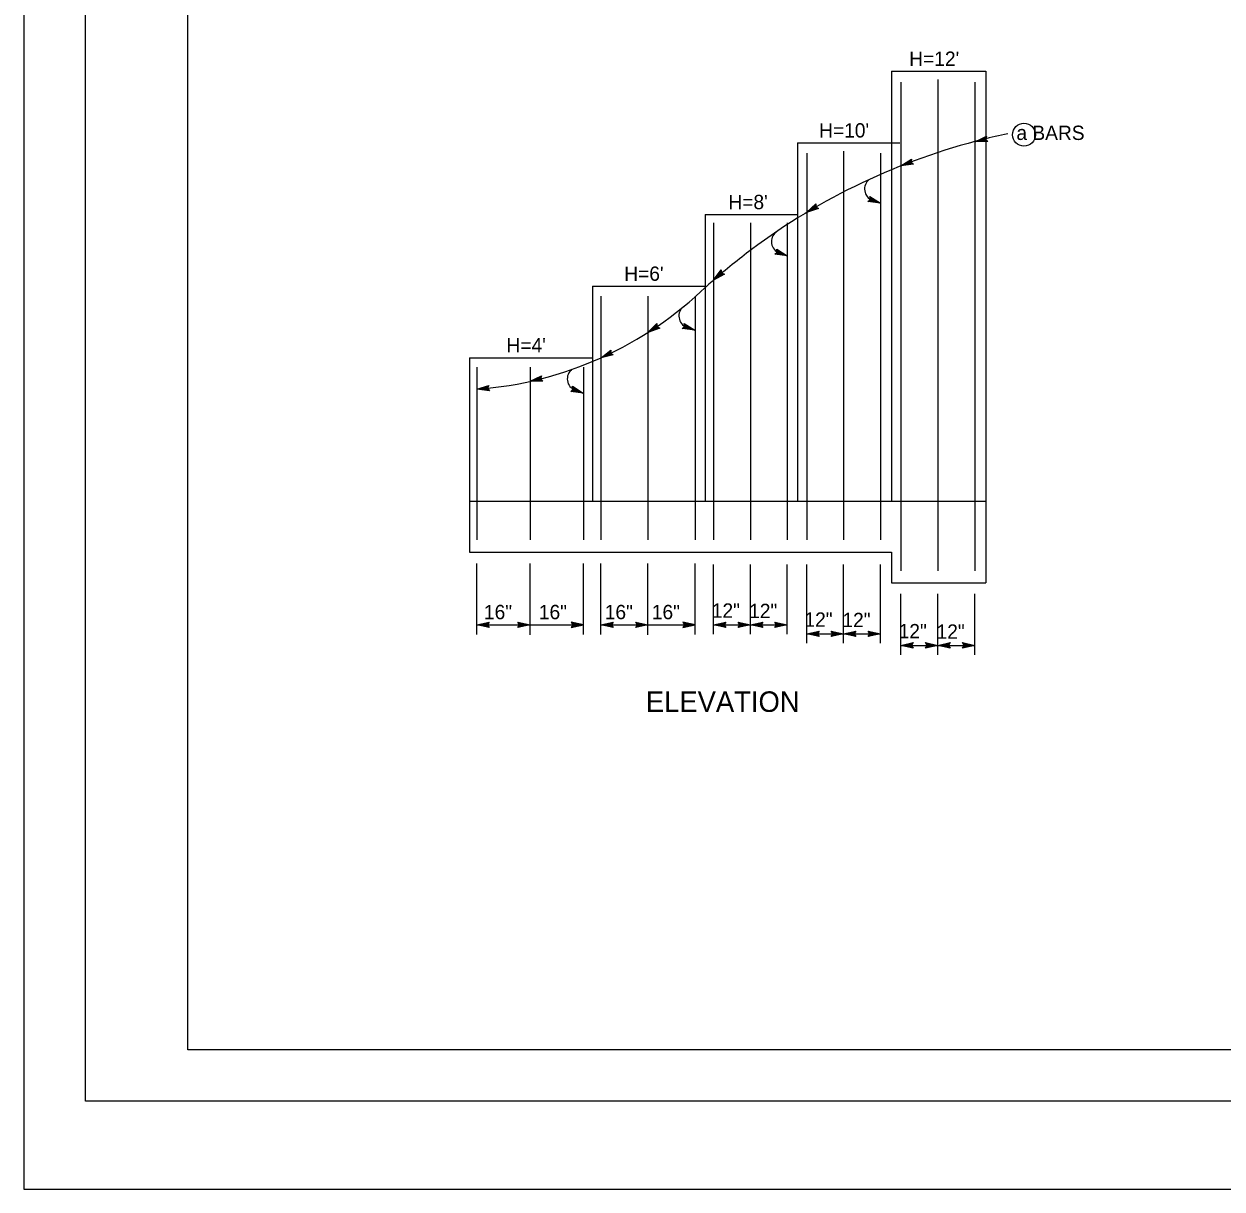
# Model space of a CAD drawing. Extents: x -894 to 866, y -472 to 714.
# Drawn here: x -894 to -309, y -472 to 97 of the extents above; entities that cross this region are included whole.
import ezdxf

# ---------------------------------------------------------------- set-up
doc = ezdxf.new("R2010")
doc.units = 0
for name, color, linetype in [('border_PLOTTING-ELEMENTS', 7, 'Continuous'), ('border_rw_22x34_Cut_Lines', 7, 'Continuous'), ('border_SHEET', 7, 'Continuous'), ('str_Concrete-A', 7, 'Continuous'), ('str_Reinforcement-A', 7, 'Continuous'), ('str_Text-A', 7, 'Continuous')]:
    doc.layers.add(name, color=color, linetype=linetype)

msp = doc.modelspace()

# ---------------------------------------------------------------- linework, layer by layer
at = {"layer": 'border_PLOTTING-ELEMENTS'}
for points in [[(-894.04, -472.44), (865.96, -472.44), (865.96, 713.56), (-894.04, 713.56)], [(-864.04, 670.56), (835.96, 670.56), (835.96, -429.44), (-864.04, -429.44)]]:
    msp.add_lwpolyline(points, close=True, dxfattribs=at)
at = {"layer": 'border_rw_22x34_Cut_Lines'}
msp.add_lwpolyline([(-864.04, 670.56), (835.96, 670.56), (835.96, -429.44), (-864.04, -429.44)], close=True, dxfattribs=at)
at = {"layer": 'border_SHEET'}
for p, q in [((-814.04, -404.44), (-814.04, 645.56)), ((810.96, -404.44), (-814.04, -404.44))]:
    msp.add_line(p, q, dxfattribs=at)
at = {"layer": 'str_Concrete-A'}
for p, q in [((-470.44, 73.6), (-424.44, 73.6)), ((-470.44, 73.6), (-470.44, -136.52)), ((-424.44, 73.6), (-424.44, -176.39)), ((-516.44, 38.6), (-466.44, 38.6)), ((-516.44, 38.6), (-516.44, -136.52)), ((-561.44, 3.6), (-516.44, 3.6)), ((-561.44, 3.6), (-561.44, -136.52)), ((-616.44, -31.4), (-561.44, -31.4)), ((-616.44, -31.4), (-616.44, -136.52)), ((-676.44, -66.4), (-616.44, -66.4)), ((-676.44, -66.4), (-676.44, -161.39)), ((-676.44, -136.52), (-424.44, -136.52)), ((-676.44, -161.39), (-470.44, -161.39)), ((-470.44, -161.39), (-470.44, -176.39)), ((-470.44, -176.39), (-424.44, -176.39))]:
    msp.add_line(p, q, dxfattribs=at)
at = {"layer": 'str_Reinforcement-A'}
for p, q in [((-465.88, 68.18), (-465.88, -170.48)), ((-447.88, 69.54), (-447.88, -170.48)), ((-429.88, 68.18), (-429.88, -170.48)), ((-511.88, 33.54), (-511.88, -155.37)), ((-493.88, 34.54), (-493.88, -155.37)), ((-475.88, 33.54), (-475.88, -155.37)), ((-557.38, -0.46), (-557.38, -155.37)), ((-539.38, -0.46), (-539.38, -155.37)), ((-521.38, -0.46), (-521.38, -155.37)), ((-612.38, -36.36), (-612.38, -155.37)), ((-589.38, -36.36), (-589.38, -155.37)), ((-566.38, -36.36), (-566.38, -155.37)), ((-672.87, -70.99), (-672.87, -155.37)), ((-646.87, -70.99), (-646.87, -155.37)), ((-620.88, -70.99), (-620.88, -155.37))]:
    msp.add_line(p, q, dxfattribs=at)
at = {"layer": 'str_Text-A'}
for p, q in [((-429.65, 39.09), (-424.16, 41.84)), ((-428.3, 39.43), (-424.3, 41.44)), ((-426.97, 39.76), (-424.38, 41.06)), ((-424.16, 41.84), (-424.61, 40.36)), ((-424.16, 41.84), (-424.16, 41.84)), ((-423.5, 39.25), (-429.65, 39.09)), ((-429.65, 39.09), (-429.65, 39.09)), ((-423.8, 39.55), (-428.31, 39.43)), ((-424.12, 39.84), (-426.97, 39.76)), ((-425.63, 40.1), (-424.52, 40.65)), ((-424.37, 40.13), (-425.63, 40.1)), ((-424.61, 40.36), (-423.5, 39.25)), ((-423.5, 39.25), (-423.5, 39.25)), ((-465.88, 27.27), (-460.74, 30.63)), ((-464.58, 27.77), (-460.83, 30.21)), ((-463.3, 28.24), (-460.88, 29.83)), ((-462.01, 28.73), (-460.97, 29.41)), ((-460.74, 30.63), (-461.02, 29.11)), ((-460.74, 30.63), (-460.74, 30.63)), ((-459.8, 28.13), (-465.88, 27.27)), ((-465.88, 27.27), (-465.88, 27.27)), ((-460.13, 28.39), (-464.59, 27.76)), ((-460.47, 28.65), (-463.3, 28.24)), ((-460.76, 28.91), (-462.01, 28.73)), ((-461.02, 29.11), (-459.8, 28.13)), ((-459.8, 28.13), (-459.8, 28.13)), ((-480.77, 10.79), (-481.07, 12.33)), ((-481.07, 12.33), (-481.07, 12.33)), ((-481.07, 12.33), (-475.88, 9.03)), ((-480.98, 11.92), (-477.17, 9.5)), ((-511.94, 4.54), (-507.46, 8.75)), ((-506.1, 6.45), (-511.94, 4.54)), ((-510.75, 5.26), (-507.48, 8.32)), ((-506.46, 6.65), (-510.75, 5.25)), ((-509.56, 5.95), (-507.45, 7.93)), ((-506.85, 6.84), (-509.56, 5.95)), ((-508.37, 6.65), (-507.47, 7.5)), ((-507.18, 7.04), (-508.37, 6.65)), ((-507.46, 8.75), (-507.47, 7.19)), ((-507.47, 7.19), (-506.1, 6.45)), ((-507.46, 8.75), (-507.46, 8.75)), ((-506.1, 6.45), (-506.1, 6.45)), ((-481.97, 9.81), (-480.77, 10.79)), ((-475.88, 9.03), (-481.97, 9.81)), ((-481.97, 9.81), (-481.97, 9.81)), ((-477.19, 9.5), (-481.63, 10.07)), ((-478.48, 9.97), (-481.35, 10.34)), ((-479.77, 10.44), (-481, 10.6)), ((-480.89, 11.5), (-478.48, 9.97)), ((-480.84, 11.11), (-479.77, 10.44)), ((-475.88, 9.03), (-475.88, 9.03)), ((-511.94, 4.54), (-511.94, 4.54)), ((-527.45, -15.89), (-526.25, -14.91)), ((-521.36, -16.67), (-527.45, -15.89)), ((-527.45, -15.89), (-527.45, -15.89)), ((-522.67, -16.2), (-527.11, -15.63)), ((-523.96, -15.73), (-526.83, -15.36)), ((-526.25, -14.91), (-526.55, -13.37)), ((-526.55, -13.37), (-526.55, -13.37)), ((-526.55, -13.37), (-521.36, -16.67)), ((-525.26, -15.26), (-526.48, -15.1)), ((-526.46, -13.78), (-522.66, -16.2)), ((-526.37, -14.2), (-523.96, -15.73)), ((-526.32, -14.59), (-525.26, -15.26)), ((-525.29, -15.25), (-521.36, -16.67)), ((-521.36, -16.67), (-521.36, -16.67)), ((-557.38, -28.5), (-553.72, -23.56)), ((-551.97, -25.57), (-557.38, -28.5)), ((-557.38, -28.5), (-557.38, -28.5)), ((-556.33, -27.58), (-553.66, -23.98)), ((-552.37, -25.45), (-556.33, -27.59)), ((-555.29, -26.69), (-553.57, -24.36)), ((-552.78, -25.33), (-555.29, -26.69)), ((-554.25, -25.78), (-553.51, -24.79)), ((-553.14, -25.18), (-554.25, -25.78)), ((-553.72, -23.56), (-553.72, -23.56)), ((-553.72, -23.56), (-553.45, -25.09)), ((-553.45, -25.09), (-551.97, -25.57)), ((-551.97, -25.57), (-551.97, -25.57)), ((-589.43, -54.07), (-585.09, -49.71)), ((-583.65, -51.96), (-589.43, -54.07)), ((-584.03, -51.78), (-588.27, -53.33)), ((-588.26, -53.32), (-585.1, -50.14)), ((-587.1, -52.58), (-585.06, -50.53)), ((-584.42, -51.6), (-587.1, -52.58)), ((-585.94, -51.84), (-585.06, -50.96)), ((-584.75, -51.4), (-585.94, -51.84)), ((-585.09, -49.71), (-585.09, -49.71)), ((-585.09, -49.71), (-585.05, -51.26)), ((-585.05, -51.26), (-583.65, -51.96)), ((-583.65, -51.96), (-583.65, -51.96)), ((-572.63, -52.16), (-571.43, -51.18)), ((-566.54, -52.94), (-572.63, -52.16)), ((-572.63, -52.16), (-572.63, -52.16)), ((-567.85, -52.47), (-572.29, -51.9)), ((-569.14, -52), (-572.01, -51.63)), ((-571.43, -51.18), (-571.73, -49.64)), ((-571.73, -49.64), (-571.73, -49.64)), ((-571.73, -49.64), (-566.54, -52.94)), ((-570.44, -51.53), (-571.66, -51.37)), ((-571.65, -50.05), (-567.84, -52.47)), ((-571.55, -50.47), (-569.14, -52)), ((-571.5, -50.86), (-570.44, -51.53)), ((-570.48, -51.52), (-566.54, -52.94)), ((-589.43, -54.07), (-589.43, -54.07)), ((-566.54, -52.94), (-566.54, -52.94)), ((-612.31, -66.45), (-607.48, -62.66)), ((-611.06, -65.85), (-607.53, -63.08)), ((-609.82, -65.26), (-607.54, -63.47)), ((-608.57, -64.66), (-607.6, -63.9)), ((-607.48, -62.66), (-607.62, -64.2)), ((-607.62, -64.2), (-606.32, -65.06)), ((-607.48, -62.66), (-607.48, -62.66)), ((-606.32, -65.06), (-612.31, -66.45)), ((-612.31, -66.45), (-612.31, -66.45)), ((-606.67, -64.84), (-611.06, -65.86)), ((-607.04, -64.61), (-609.82, -65.26)), ((-607.35, -64.38), (-608.57, -64.66)), ((-606.32, -65.06), (-606.32, -65.06)), ((-646.83, -77.93), (-641.32, -75.22)), ((-645.48, -77.6), (-641.46, -75.63)), ((-644.15, -77.28), (-641.55, -76)), ((-641.32, -75.22), (-641.78, -76.7)), ((-641.32, -75.22), (-641.32, -75.22)), ((-672.9, -81.78), (-667.03, -79.97)), ((-666.81, -82.63), (-672.9, -81.78)), ((-672.9, -81.78), (-672.9, -81.78)), ((-667.06, -82.29), (-671.53, -81.67)), ((-671.52, -81.66), (-667.23, -80.34)), ((-670.15, -81.56), (-667.38, -80.7)), ((-667.32, -81.95), (-670.15, -81.56)), ((-668.77, -81.45), (-667.59, -81.08)), ((-667.52, -81.62), (-668.77, -81.45)), ((-667.03, -79.97), (-667.72, -81.36)), ((-667.72, -81.36), (-666.81, -82.63)), ((-667.03, -79.97), (-667.03, -79.97)), ((-640.69, -77.82), (-646.83, -77.93)), ((-646.83, -77.93), (-646.83, -77.93)), ((-640.98, -77.52), (-645.49, -77.61)), ((-641.29, -77.23), (-644.15, -77.28)), ((-642.81, -76.96), (-641.69, -76.41)), ((-641.55, -76.93), (-642.81, -76.96)), ((-641.78, -76.7), (-640.69, -77.82)), ((-640.69, -77.82), (-640.69, -77.82)), ((-625.91, -81.9), (-626.21, -80.37)), ((-626.21, -80.37), (-626.21, -80.37)), ((-626.21, -80.37), (-621.02, -83.66)), ((-626.13, -80.77), (-622.32, -83.19)), ((-626.03, -81.19), (-623.62, -82.72)), ((-625.98, -81.58), (-624.92, -82.25)), ((-666.81, -82.63), (-666.81, -82.63)), ((-627.12, -82.88), (-625.91, -81.9)), ((-621.02, -83.66), (-627.12, -82.88)), ((-627.12, -82.88), (-627.12, -82.88)), ((-622.33, -83.19), (-626.78, -82.62)), ((-623.62, -82.72), (-626.49, -82.35)), ((-624.92, -82.25), (-626.15, -82.09)), ((-624.96, -82.24), (-621.02, -83.66)), ((-621.02, -83.66), (-621.02, -83.66)), ((-672.87, -201.57), (-672.87, -166.99)), ((-646.87, -201.75), (-646.87, -166.99)), ((-620.88, -201.57), (-620.88, -166.99)), ((-612.38, -201.57), (-612.38, -166.99)), ((-589.38, -201.75), (-589.38, -166.99)), ((-566.38, -201.57), (-566.38, -166.99)), ((-557.38, -201.49), (-557.38, -167.45)), ((-539.38, -201.44), (-539.38, -167.45)), ((-521.38, -201.44), (-521.38, -167.45)), ((-511.88, -205.9), (-511.88, -167.45)), ((-493.88, -205.84), (-493.88, -167.45)), ((-475.88, -205.84), (-475.88, -167.45)), ((-521.38, -188.79), (-521.38, -171.68)), ((-475.88, -193.2), (-475.88, -176.09)), ((-465.88, -211.57), (-465.88, -181.75)), ((-447.88, -211.51), (-447.88, -181.75)), ((-429.88, -211.51), (-429.88, -181.75)), ((-429.88, -198.87), (-429.88, -181.75)), ((-672.87, -196.84), (-666.87, -195.51)), ((-666.87, -198.18), (-672.87, -196.84)), ((-672.87, -196.84), (-672.87, -196.84)), ((-672.87, -196.84), (-620.88, -196.84)), ((-667.09, -197.82), (-671.49, -196.84)), ((-671.48, -196.83), (-667.11, -195.87)), ((-670.11, -196.84), (-667.29, -196.21)), ((-667.32, -197.46), (-670.11, -196.84)), ((-668.73, -196.84), (-667.52, -196.57)), ((-667.5, -197.11), (-668.73, -196.84)), ((-666.87, -195.51), (-667.67, -196.84)), ((-667.67, -196.84), (-666.87, -198.18)), ((-666.87, -195.51), (-666.87, -195.51)), ((-666.87, -198.18), (-666.87, -198.18)), ((-646.87, -196.84), (-652.88, -198.17)), ((-652.07, -196.84), (-652.87, -195.5)), ((-652.87, -195.5), (-652.87, -195.5)), ((-652.87, -195.5), (-646.87, -196.84)), ((-652.87, -198.17), (-652.07, -196.84)), ((-652.87, -198.17), (-652.87, -198.17)), ((-652.66, -195.85), (-648.25, -196.84)), ((-648.27, -196.84), (-652.64, -197.81)), ((-649.64, -196.83), (-652.46, -197.46)), ((-652.42, -196.21), (-649.64, -196.83)), ((-652.25, -196.56), (-651.02, -196.83)), ((-651.02, -196.83), (-652.23, -197.1)), ((-646.87, -196.84), (-646.87, -196.84)), ((-620.88, -196.84), (-626.88, -195.51)), ((-626.88, -195.51), (-626.88, -195.51)), ((-626.88, -195.51), (-626.08, -196.84)), ((-626.08, -196.84), (-626.88, -198.18)), ((-626.88, -198.18), (-620.88, -196.84)), ((-626.88, -198.18), (-626.88, -198.18)), ((-626.66, -197.82), (-622.26, -196.84)), ((-622.27, -196.83), (-626.64, -195.87)), ((-623.64, -196.84), (-626.46, -196.21)), ((-626.42, -197.46), (-623.64, -196.84)), ((-626.25, -197.11), (-625.02, -196.84)), ((-625.02, -196.84), (-626.23, -196.57)), ((-620.88, -196.84), (-620.88, -196.84)), ((-612.38, -196.84), (-606.38, -195.51)), ((-606.38, -198.18), (-612.38, -196.84)), ((-612.38, -196.84), (-612.38, -196.84)), ((-612.38, -196.84), (-566.38, -196.84)), ((-606.59, -197.82), (-611, -196.84)), ((-610.98, -196.83), (-606.61, -195.87)), ((-609.61, -196.84), (-606.79, -196.21)), ((-606.83, -197.46), (-609.61, -196.84)), ((-608.23, -196.84), (-607.02, -196.57)), ((-607, -197.11), (-608.23, -196.84)), ((-606.38, -195.51), (-607.18, -196.84)), ((-607.18, -196.84), (-606.38, -198.18)), ((-606.38, -195.51), (-606.38, -195.51)), ((-606.38, -198.18), (-606.38, -198.18)), ((-594.58, -196.84), (-595.38, -195.5)), ((-595.38, -195.5), (-595.38, -195.5)), ((-595.38, -195.5), (-589.38, -196.84)), ((-589.38, -196.84), (-595.38, -198.17)), ((-595.38, -198.17), (-594.58, -196.84)), ((-595.38, -198.17), (-595.38, -198.17)), ((-595.16, -195.85), (-590.76, -196.84)), ((-590.77, -196.84), (-595.14, -197.81)), ((-592.14, -196.83), (-594.96, -197.46)), ((-594.93, -196.21), (-592.14, -196.83)), ((-594.75, -196.56), (-593.52, -196.83)), ((-593.52, -196.83), (-594.73, -197.1)), ((-589.38, -196.84), (-589.38, -196.84)), ((-566.38, -196.84), (-572.38, -195.51)), ((-572.38, -195.51), (-572.38, -195.51)), ((-572.38, -195.51), (-571.58, -196.84)), ((-571.58, -196.84), (-572.38, -198.18)), ((-572.38, -198.18), (-566.38, -196.84)), ((-572.38, -198.18), (-572.38, -198.18)), ((-572.16, -197.82), (-567.76, -196.84)), ((-567.77, -196.83), (-572.14, -195.87)), ((-569.14, -196.84), (-571.96, -196.21)), ((-571.93, -197.46), (-569.14, -196.84)), ((-571.75, -197.11), (-570.52, -196.84)), ((-570.52, -196.84), (-571.73, -196.57)), ((-566.38, -196.84), (-566.38, -196.84)), ((-557.38, -196.84), (-551.38, -195.51)), ((-551.38, -198.18), (-557.38, -196.84)), ((-557.38, -196.84), (-557.38, -196.84)), ((-557.38, -196.84), (-539.38, -196.84)), ((-551.59, -197.82), (-556, -196.84)), ((-555.98, -196.83), (-551.61, -195.87)), ((-554.61, -196.84), (-551.79, -196.21)), ((-551.83, -197.46), (-554.61, -196.84)), ((-553.23, -196.84), (-552.02, -196.57)), ((-552, -197.11), (-553.23, -196.84)), ((-551.38, -195.51), (-552.18, -196.84)), ((-552.18, -196.84), (-551.38, -198.18)), ((-551.38, -195.51), (-551.38, -195.51)), ((-551.38, -198.18), (-551.38, -198.18)), ((-544.58, -196.84), (-545.38, -195.5)), ((-545.38, -195.5), (-545.38, -195.5)), ((-545.38, -195.5), (-539.38, -196.84)), ((-539.38, -196.84), (-545.38, -198.17)), ((-545.38, -198.17), (-544.58, -196.84)), ((-545.38, -198.17), (-545.38, -198.17)), ((-545.16, -195.85), (-540.76, -196.84)), ((-540.77, -196.84), (-545.14, -197.81)), ((-542.14, -196.83), (-544.96, -197.46)), ((-544.93, -196.21), (-542.14, -196.83)), ((-544.75, -196.56), (-543.52, -196.83)), ((-543.52, -196.83), (-544.73, -197.1)), ((-539.38, -196.84), (-533.38, -195.51)), ((-533.38, -198.18), (-539.38, -196.84)), ((-539.38, -196.84), (-539.38, -196.84)), ((-539.38, -196.84), (-539.38, -196.84)), ((-539.38, -196.84), (-521.38, -196.84)), ((-533.59, -197.82), (-538, -196.84)), ((-537.99, -196.83), (-533.61, -195.87)), ((-536.61, -196.84), (-533.79, -196.21)), ((-533.83, -197.46), (-536.61, -196.84)), ((-535.23, -196.84), (-534.02, -196.57)), ((-534, -197.11), (-535.23, -196.84)), ((-533.38, -195.51), (-534.18, -196.84)), ((-534.18, -196.84), (-533.38, -198.18)), ((-533.38, -195.51), (-533.38, -195.51)), ((-533.38, -198.18), (-533.38, -198.18)), ((-526.58, -196.84), (-527.38, -195.5)), ((-527.38, -195.5), (-527.38, -195.5)), ((-527.38, -195.5), (-521.38, -196.84)), ((-521.38, -196.84), (-527.38, -198.17)), ((-527.38, -198.17), (-526.58, -196.84)), ((-527.38, -198.17), (-527.38, -198.17)), ((-527.16, -195.85), (-522.76, -196.84)), ((-522.77, -196.84), (-527.14, -197.81)), ((-524.14, -196.83), (-526.96, -197.46)), ((-526.93, -196.21), (-524.14, -196.83)), ((-526.75, -196.56), (-525.52, -196.83)), ((-525.52, -196.83), (-526.73, -197.1)), ((-521.38, -196.84), (-521.38, -196.84)), ((-511.88, -201.24), (-505.88, -199.91)), ((-505.88, -202.58), (-511.88, -201.24)), ((-511.88, -201.24), (-511.88, -201.24)), ((-511.88, -201.24), (-493.88, -201.24)), ((-506.09, -202.23), (-510.5, -201.25)), ((-510.49, -201.24), (-506.11, -200.27)), ((-509.11, -201.25), (-506.29, -200.62)), ((-506.33, -201.87), (-509.11, -201.25)), ((-507.73, -201.25), (-506.52, -200.98)), ((-506.5, -201.52), (-507.73, -201.25)), ((-505.88, -199.91), (-506.68, -201.24)), ((-506.68, -201.24), (-505.88, -202.58)), ((-505.88, -199.91), (-505.88, -199.91)), ((-505.88, -202.58), (-505.88, -202.58)), ((-499.08, -201.24), (-499.88, -199.9)), ((-499.88, -199.9), (-499.88, -199.9)), ((-499.88, -199.9), (-493.88, -201.24)), ((-493.88, -201.24), (-499.88, -202.58)), ((-499.88, -202.58), (-499.08, -201.24)), ((-499.88, -202.57), (-499.88, -202.57)), ((-499.66, -200.26), (-495.26, -201.24)), ((-495.27, -201.25), (-499.64, -202.22)), ((-496.64, -201.24), (-499.46, -201.87)), ((-499.43, -200.62), (-496.64, -201.24)), ((-499.25, -200.97), (-498.02, -201.24)), ((-498.02, -201.24), (-499.23, -201.51)), ((-493.88, -201.24), (-487.88, -199.91)), ((-487.88, -202.58), (-493.88, -201.24)), ((-493.88, -201.24), (-493.88, -201.24)), ((-493.88, -201.24), (-493.88, -201.24)), ((-493.88, -201.24), (-475.88, -201.24)), ((-488.09, -202.23), (-492.5, -201.25)), ((-492.49, -201.24), (-488.11, -200.27)), ((-491.11, -201.25), (-488.29, -200.62)), ((-488.33, -201.87), (-491.11, -201.25)), ((-489.73, -201.25), (-488.52, -200.98)), ((-488.5, -201.52), (-489.73, -201.25)), ((-487.88, -199.91), (-488.68, -201.24)), ((-488.68, -201.24), (-487.88, -202.58)), ((-487.88, -199.91), (-487.88, -199.91)), ((-487.88, -202.58), (-487.88, -202.58)), ((-481.08, -201.24), (-481.88, -199.9)), ((-481.88, -199.9), (-481.88, -199.9)), ((-481.88, -199.9), (-475.88, -201.24)), ((-475.88, -201.24), (-481.88, -202.58)), ((-481.88, -202.58), (-481.08, -201.24)), ((-481.88, -202.57), (-481.88, -202.57)), ((-481.66, -200.26), (-477.26, -201.24)), ((-477.27, -201.25), (-481.64, -202.22)), ((-478.64, -201.24), (-481.46, -201.87)), ((-481.43, -200.62), (-478.64, -201.24)), ((-481.25, -200.97), (-480.02, -201.24)), ((-480.02, -201.24), (-481.23, -201.51)), ((-475.88, -201.24), (-475.88, -201.24)), ((-465.88, -206.91), (-459.88, -205.58)), ((-459.88, -208.25), (-465.88, -206.91)), ((-465.88, -206.91), (-465.88, -206.91)), ((-465.88, -206.91), (-447.88, -206.91)), ((-460.09, -207.9), (-464.5, -206.91)), ((-464.49, -206.91), (-460.11, -205.94)), ((-463.11, -206.91), (-460.29, -206.29)), ((-460.33, -207.54), (-463.11, -206.91)), ((-461.73, -206.92), (-460.52, -206.65)), ((-460.5, -207.19), (-461.73, -206.92)), ((-459.88, -205.58), (-460.68, -206.91)), ((-460.68, -206.91), (-459.88, -208.25)), ((-459.88, -205.58), (-459.88, -205.58)), ((-459.88, -208.25), (-459.88, -208.25)), ((-453.08, -206.91), (-453.88, -205.57)), ((-453.88, -205.57), (-453.88, -205.57)), ((-453.88, -205.57), (-447.88, -206.91)), ((-447.88, -206.91), (-453.88, -208.24)), ((-453.88, -208.24), (-453.08, -206.91)), ((-453.88, -208.24), (-453.88, -208.24)), ((-453.66, -205.93), (-449.26, -206.91)), ((-449.27, -206.92), (-453.64, -207.88)), ((-450.64, -206.91), (-453.47, -207.54)), ((-453.43, -206.29), (-450.64, -206.91)), ((-453.25, -206.63), (-452.02, -206.91)), ((-452.02, -206.91), (-453.23, -207.18)), ((-447.88, -206.91), (-441.88, -205.58)), ((-441.88, -208.25), (-447.88, -206.91)), ((-447.88, -206.91), (-447.88, -206.91)), ((-447.88, -206.91), (-447.88, -206.91)), ((-447.88, -206.91), (-429.88, -206.91)), ((-442.09, -207.9), (-446.5, -206.91)), ((-446.49, -206.91), (-442.11, -205.94)), ((-445.11, -206.91), (-442.29, -206.29)), ((-442.33, -207.54), (-445.11, -206.91)), ((-443.73, -206.92), (-442.52, -206.65)), ((-442.5, -207.19), (-443.73, -206.92)), ((-441.88, -205.58), (-442.68, -206.91)), ((-442.68, -206.91), (-441.88, -208.25)), ((-441.88, -205.58), (-441.88, -205.58)), ((-441.88, -208.25), (-441.88, -208.25)), ((-435.08, -206.91), (-435.88, -205.57)), ((-435.88, -205.57), (-435.88, -205.57)), ((-435.88, -205.57), (-429.88, -206.91)), ((-429.88, -206.91), (-435.88, -208.24)), ((-435.88, -208.24), (-435.08, -206.91)), ((-435.88, -208.24), (-435.88, -208.24)), ((-435.66, -205.93), (-431.26, -206.91)), ((-431.27, -206.92), (-435.64, -207.88)), ((-432.64, -206.91), (-435.47, -207.54)), ((-435.43, -206.29), (-432.64, -206.91)), ((-435.25, -206.63), (-434.02, -206.91)), ((-434.02, -206.91), (-435.23, -207.18)), ((-429.88, -206.91), (-429.88, -206.91))]:
    msp.add_line(p, q, dxfattribs=at)
msp.add_circle((-405.8, 42.49), 5.6, dxfattribs=at)
for centre, radius, start, end in [((-347.95, -269.23), 319.08, 101.90102, 104.13617), ((-347.95, -269.23), 319.08, 104.05352, 126.75429), ((-477.76, 15.96), 5.88, 127.58968, 249.52723), ((-523.24, -9.74), 5.88, 127.58968, 249.52723), ((-248.63, -392.37), 477.21, 127.4616, 130.31489), ((-347.95, -269.23), 319.08, 131.01011, 131.76598), ((-686.27, 98.19), 180.48, 274.25698, 314.18341), ((-568.42, -46.01), 5.88, 127.58968, 249.52723), ((-622.9, -76.73), 5.88, 127.58968, 249.52723)]:
    msp.add_arc(centre, radius, start, end, dxfattribs=at)

# ---------------------------------------------------------------- texts
for s, height, p in [("H=12'", 7, (-461.84, 76.14)), ("H=10'", 7, (-505.84, 41.14)), ('a BARS', 7, (-409.52, 39.93)), ("H=8'", 7, (-550.12, 6.14)), ("H=6'", 7, (-600.98, -28.86)), ("H=4'", 7, (-658.47, -63.86)), ('16"', 7, (-669.47, -194.12)), ('16"', 7, (-642.67, -194.12)), ('16"', 7, (-610.49, -194.12)), ('16"', 7, (-587.51, -194.12)), ('12"', 7, (-558.22, -193.4)), ('12"', 7, (-539.99, -193.59)), ('12"', 7, (-513, -197.8)), ('12"', 7, (-494.45, -198)), ('12"', 7, (-466.98, -203.47)), ('12"', 7, (-448.49, -203.67)), ('ELEVATION', 10, (-590.41, -239.38))]:
    msp.add_text(s, height=height, dxfattribs=at).set_placement(p)

doc.saveas('drawing.dxf')
